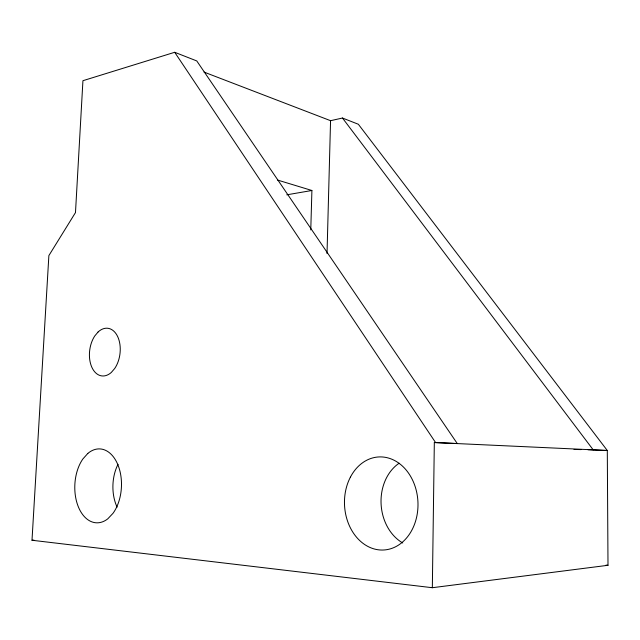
<?xml version="1.0" encoding="UTF-8"?>
<svg xmlns="http://www.w3.org/2000/svg" width="640" height="640" viewBox="0 0 640 640"><rect width="100%" height="100%" fill="white"/><g stroke="black" fill="none" stroke-linecap="round" stroke-linejoin="round"><path stroke-width="0.96" d="M432.336 587.712L434.328 442.528L457.264 443.544L196.768 60.936L174.704 52.288L82.936 80.696L75.48 212.584L48.872 255.592L32 540.256L432.336 587.712L608 565.288L607.296 450.496L434.328 442.528M327.024 253.544L330.56 120.688L204.024 72.088M310.776 229.928L311.904 190.488L277.552 180.056M330.56 120.688L342.48 118.032L358.352 124.256L607.296 450.496M286.776 194.824L311.904 190.488M32 540.256L33.992 540.16M607.48 450.496L588 449.736M456.04 443.528L457.264 443.544M574.016 449.448L581.008 449.592M606.008 565.112L608 565.288M342.48 118.032L593.192 449.84M174.704 52.288L435.568 442.552M117.096 507.144A35.784 23.336 -87.8 0 1 118.024 464.296M402.744 542.976A44.712 36.144 86.1 0 1 381.08 503.768A44.712 36.144 86.1 0 1 399.112 463.232M98.08 332L94.752 335.984A24.016 15.24 -82.7 0 0 91.872 367.32A24.016 15.24 -82.7 0 0 111.296 372.456L114.728 368.472A24.016 15.24 -82.7 0 0 117.776 336.816A24.016 15.24 -82.7 0 0 98.08 332M87.832 453.424L82.832 459.016A36.992 23.32 -87.4 0 0 78.472 507.136A36.992 23.32 -87.4 0 0 107.76 518.848L113.016 513.304A36.992 23.32 -87.4 0 0 117.752 464.456A36.992 23.32 -87.4 0 0 87.832 453.424M350.376 477.2A46.6 36.744 87.1 0 0 379.328 549.912A46.6 36.744 87.1 0 0 413.976 483.296A46.6 36.744 87.1 0 0 350.376 477.2"/></g></svg>
